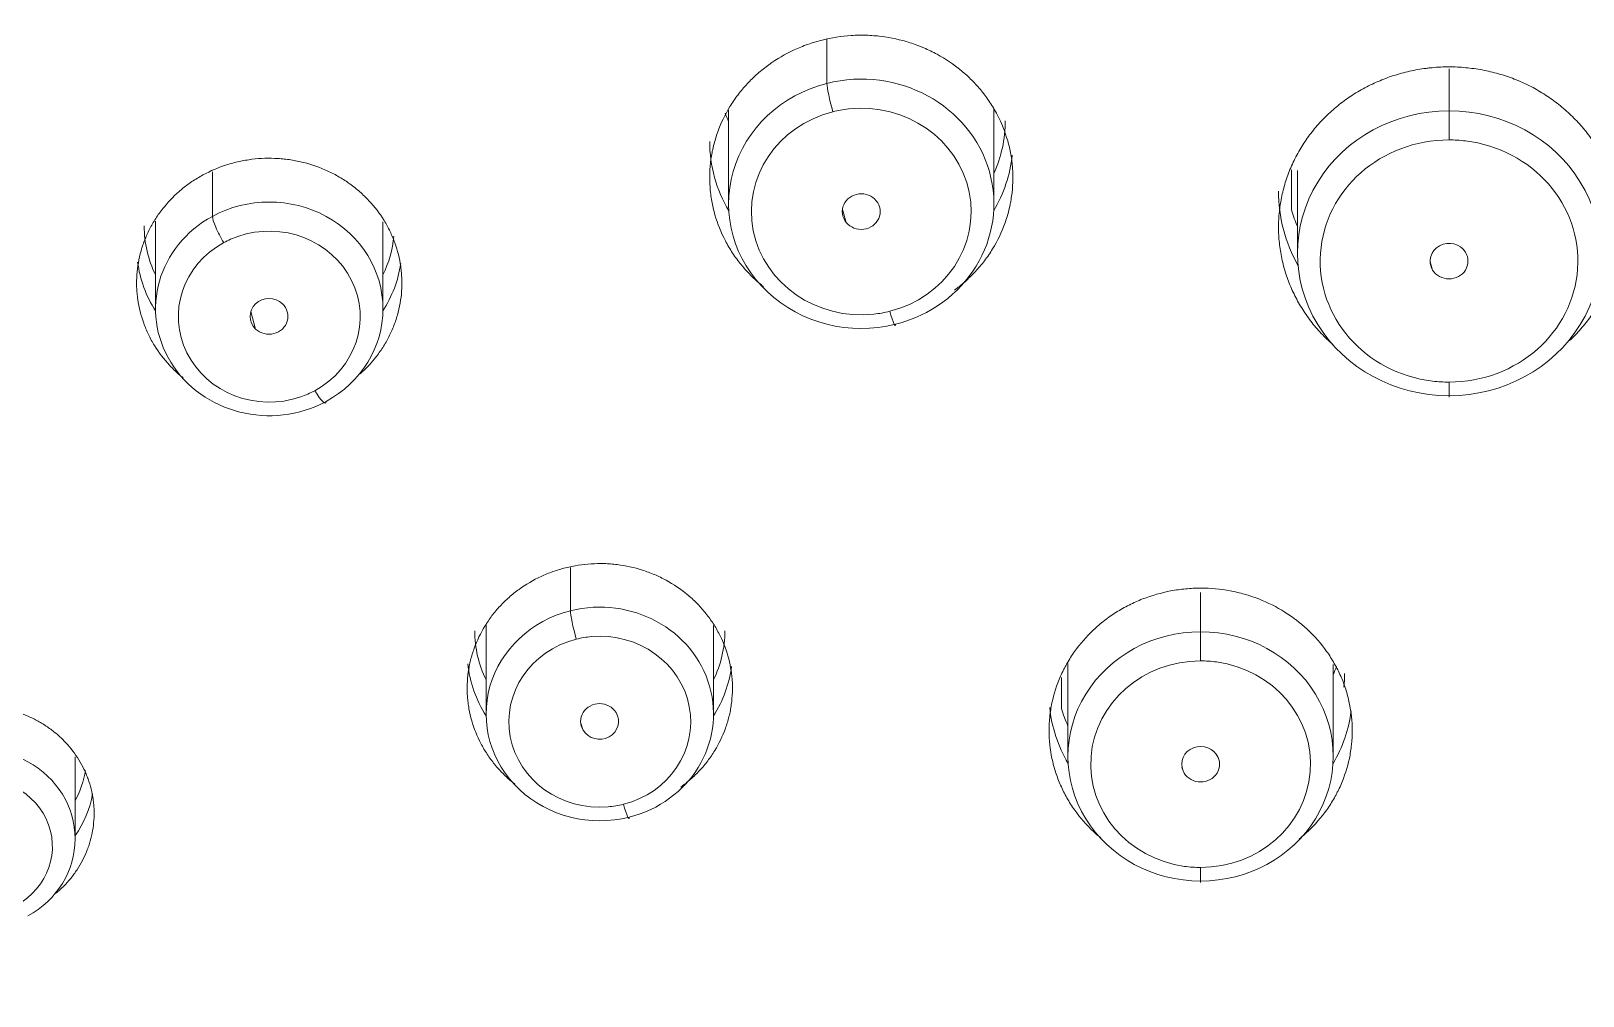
# Model space of a CAD drawing. Extents: x 3349 to 5808, y -3 to 827.
# Drawn here: x 3880.8 to 3897.19, y 536.21 to 546.39 of the extents above; entities that cross this region are included whole.
import ezdxf

# ---------------------------------------------------------------- set-up
doc = ezdxf.new("R2010")
doc.units = 0
doc.header["$LTSCALE"] = 4
doc.header["$MEASUREMENT"] = 0
doc.layers.get('0').update_dxf_attribs({"linetype": 'CONTINUOUS'})
doc.layers.add('1', color=7, linetype='CONTINUOUS')

msp = doc.modelspace()

# ---------------------------------------------------------------- linework, layer by layer
at = {"color": 7, "ltscale": 0.5}
msp.add_ellipse((3868.108, 529.628), major_axis=(-47.422, 0), ratio=0.896694, start_param=1.587359, end_param=7.826525, dxfattribs=at)
at = {"layer": '1', "color": 7, "linetype": 'Continuous', "lineweight": 13}
for p, q in [((3889.206, 545.837), (3889.206, 546.299)), ((3895.772, 545.99), (3895.772, 545.547)), ((3895.772, 545.24), (3895.772, 545.547)), ((3882.719, 544.433), (3882.719, 544.905)), ((3894.111, 544.501), (3894.111, 544.923)), ((3889.369, 544.505), (3889.409, 544.37)), ((3895.572, 543.953), (3895.599, 543.867)), ((3883.124, 543.429), (3883.174, 543.244)), ((3895.772, 542.526), (3895.772, 542.684)), ((3886.498, 540.271), (3886.498, 540.729)), ((3893.15, 540.465), (3893.15, 540.05)), ((3893.15, 539.742), (3893.15, 540.05)), ((3891.682, 539.24), (3891.682, 539.568)), ((3886.606, 539.094), (3886.633, 539.009)), ((3893.15, 537.404), (3893.15, 537.562))]:
    msp.add_line(p, q, dxfattribs=at)
at = {"layer": '1', "color": 7, "linetype": 'Continuous', "lineweight": 18}
for p, q in [((3888.168, 545.553), (3888.168, 544.566)), ((3890.968, 544.566), (3890.968, 545.561)), ((3894.172, 544.919), (3894.172, 544.044)), ((3882.119, 544.381), (3882.119, 543.457)), ((3884.519, 543.457), (3884.519, 544.376)), ((3885.608, 540.127), (3885.608, 539.182)), ((3888.008, 539.182), (3888.008, 540.114)), ((3891.75, 539.714), (3891.75, 538.734)), ((3894.55, 538.734), (3894.55, 539.704)), ((3881.27, 537.864), (3881.27, 538.728)), ((3892.953, 538.616), (3892.965, 538.58))]:
    msp.add_line(p, q, dxfattribs=at)
for centre, major_axis, ratio, start_param, end_param in [((3889.568, 544.566), (-1.4, 0), 0.939693, 4.974188, 8.115781), ((3889.568, 544.566), (-1.4, 0), 0.939693, 1.832596, 4.974188), ((3889.568, 545.989), (-1.52, 0), 0.939693, 0.331962, 0.399997), ((3895.772, 544.044), (-1.6, 0), 0.939693, 4.712389, 7.853982), ((3895.772, 544.044), (-1.6, 0), 0.939693, 1.570796, 4.712389), ((3889.568, 545.442), (1.52, 0), 0.939693, 5.883156, 6.283169), ((3889.568, 545.223), (-1.6, 0), 0.939693, 0.000004, 0.508287), ((3889.568, 545.223), (-1.6, 0), 0.939693, 2.633313, 3.045124), ((3883.319, 543.457), (-1.2, 0), 0.939693, 2.094395, 5.235988), ((3889.568, 544.484), (0.2, 0), 0.939655, 0.653139, 3.794732), ((3895.772, 544.7), (-1.8, 0), 0.939693, 0.000025, 0.482971), ((3889.568, 544.484), (0.2, 0), 0.939655, 3.794732, 6.936325), ((3883.319, 543.457), (-1.2, 0), 0.939693, 5.235988, 8.37758), ((3895.772, 544.919), (1.72, 0), 0.939693, 3.403392, 3.517373), ((3883.319, 544.332), (1.32, 0), 0.939693, 3.141592, 3.571254), ((3883.319, 544.332), (1.32, 0), 0.939693, 5.853474, 6.196006), ((3895.772, 543.961), (0.2, 0), 0.93962, 0.522364, 3.663956), ((3895.772, 543.961), (0.2, 0), 0.93962, 3.663956, 6.805549), ((3883.319, 544.113), (-1.4, 0), 0.939693, 0.123332, 0.541393), ((3883.319, 544.113), (-1.4, 0), 0.939693, 2.6002, 3.006275), ((3883.316, 543.377), (0.2, 0), 0.939692, 0.784165, 3.925757), ((3883.316, 543.377), (0.2, 0), 0.939692, 3.925757, 7.06735), ((3886.808, 539.182), (-1.2, 0), 0.939693, 1.832596, 4.974188), ((3886.808, 539.182), (-1.2, 0), 0.939693, 4.974188, 8.115781), ((3886.808, 540.058), (1.32, 0), 0.939693, 3.141576, 3.571287), ((3886.808, 540.058), (1.32, 0), 0.939693, 5.853458, 6.283169), ((3893.15, 538.734), (-1.4, 0), 0.939693, 4.712389, 7.853982), ((3893.15, 538.734), (-1.4, 0), 0.939693, 1.570796, 4.712389), ((3886.808, 539.839), (-1.4, 0), 0.939693, 0.096477, 0.54136), ((3886.808, 539.839), (-1.4, 0), 0.939693, 2.60024, 3.02159), ((3893.15, 540.157), (-1.52, 0), 0.939693, 2.741547, 2.8032), ((3893.15, 539.61), (1.52, 0), 0.939693, 6.180658, 6.283153), ((3886.806, 539.103), (0.2, 0), 0.93962, 0.522532, 3.664125), ((3886.806, 539.103), (0.2, 0), 0.93962, 3.664125, 6.805717), ((3893.15, 539.391), (-1.6, 0), 0.939693, 0.093512, 0.508251), ((3893.15, 539.61), (1.52, 0), 0.939693, 3.403392, 3.541622), ((3893.15, 539.391), (-1.6, 0), 0.939693, 2.633342, 3.023391), ((3880.27, 537.864), (-1, 0), 0.939693, 2.094395, 5.235988), ((3893.15, 538.652), (0.2, 0), 0.939591, 0.391661, 3.533253), ((3893.15, 538.652), (0.2, 0), 0.939591, 3.533253, 6.674846), ((3880.27, 538.74), (1.12, 0), 0.939693, 5.816037, 6.137265), ((3880.27, 538.521), (-1.2, 0), 0.939693, 2.555939, 2.978663)]:
    msp.add_ellipse(centre, major_axis=major_axis, ratio=ratio, start_param=start_param, end_param=end_param, dxfattribs=at)
at = {"layer": '1', "color": 7, "linetype": 'Continuous', "lineweight": 13}
for centre, major_axis, ratio, start_param, end_param in [((3889.268, 545.619), (0.059, -0.233), 0.088521, 3.479664, 5.05046), ((3889.568, 544.484), (-1.16, 0), 0.939693, 4.974188, 7.969528), ((3889.568, 544.484), (-1.16, 0), 0.939693, 4.827935, 4.974188), ((3889.568, 544.484), (-1.16, 0), 0.939693, 1.832596, 4.827935), ((3895.772, 543.962), (-1.36, 0), 0.939693, 4.712389, 7.72601), ((3895.772, 543.962), (-1.36, 0), 0.939693, 4.584417, 4.712389), ((3895.772, 543.962), (-1.36, 0), 0.939693, 1.570796, 4.584417), ((3882.839, 544.238), (0.114, -0.211), 0.17101, 3.446942, 5.017739), ((3883.319, 543.375), (-0.96, 0), 0.939693, 2.094395, 5.065359), ((3883.319, 543.375), (-0.96, 0), 0.939693, 5.065359, 5.235988), ((3883.319, 543.375), (-0.96, 0), 0.939693, 5.235988, 8.206951), ((3889.568, 544.484), (-1.16, 0), 0.939693, 1.686342, 1.832596), ((3889.868, 543.514), (-0.059, 0.233), 0.088521, 1.908868, 3.479664), ((3883.319, 543.375), (-0.96, 0), 0.939693, 1.923766, 2.094395), ((3883.799, 542.675), (-0.114, 0.211), 0.17101, 1.876146, 3.446942), ((3895.772, 543.962), (-1.36, 0), 0.939693, 1.442825, 1.570796), ((3886.56, 540.054), (0.059, -0.233), 0.088521, 3.479664, 5.05046), ((3886.808, 539.1), (-0.96, 0), 0.939693, 4.974188, 7.945152), ((3886.808, 539.1), (-0.96, 0), 0.939693, 4.803559, 4.974188), ((3886.808, 539.1), (-0.96, 0), 0.939693, 1.832596, 4.803559), ((3893.15, 538.652), (-1.16, 0), 0.939693, 4.712389, 7.707728), ((3893.15, 538.652), (-1.16, 0), 0.939693, 4.566136, 4.712389), ((3893.15, 538.652), (-1.16, 0), 0.939693, 1.570796, 4.566136), ((3880.27, 537.782), (-0.76, 0), 0.939693, 2.094395, 5.031233), ((3886.808, 539.1), (-0.96, 0), 0.939693, 1.661967, 1.832596), ((3887.057, 538.311), (-0.059, 0.233), 0.088521, 1.908868, 3.479664), ((3893.15, 538.652), (-1.16, 0), 0.939693, 1.424543, 1.570796)]:
    msp.add_ellipse(centre, major_axis=major_axis, ratio=ratio, start_param=start_param, end_param=end_param, dxfattribs=at)
at = {"layer": '1', "color": 7, "linetype": 'Continuous', "lineweight": 18}
for points, knots in [([(3867.787, 577.688), (3869.502, 577.688), (3871.193, 577.608), (3874.515, 577.302), (3876.146, 577.076), (3879.333, 576.491), (3880.891, 576.133), (3883.922, 575.297), (3885.396, 574.821), (3888.251, 573.765), (3889.632, 573.185), (3892.297, 571.937), (3893.58, 571.269), (3896.045, 569.858), (3897.227, 569.116), (3899.488, 567.571), (3900.566, 566.768), (3902.62, 565.114), (3903.595, 564.264), (3905.444, 562.528), (3906.318, 561.642), (3907.966, 559.846), (3908.74, 558.936), (3910.192, 557.102), (3910.87, 556.178), (3912.136, 554.326), (3912.723, 553.398), (3913.812, 551.548), (3914.314, 550.625), (3915.697, 547.875), (3916.459, 546.066), (3917.71, 542.54), (3918.2, 540.822), (3918.768, 538.337), (3918.929, 537.524), (3919.204, 535.934), (3919.317, 535.158), (3919.501, 533.645), (3919.571, 532.909), (3919.677, 531.481), (3919.711, 530.788), (3919.75, 529.449), (3919.754, 528.802), (3919.737, 527.556), (3919.716, 526.955), (3919.624, 525.222), (3919.524, 524.157), (3919.281, 522.2), (3919.138, 521.309), (3918.841, 519.697), (3918.686, 518.977), (3918.463, 518.023), (3918.389, 517.726), (3918.283, 517.311), (3918.231, 517.112), (3918.173, 516.893), (3918.144, 516.787), (3918.13, 516.735), (3918.123, 516.709), (3918.119, 516.696), (3918.117, 516.689), (3918.117, 516.686), (3918.116, 516.685), (3918.116, 516.684), (3918.116, 516.683), (3918.116, 516.683), (3918.116, 516.683), (3918.116, 516.683), (3918.116, 516.683), (3917.701, 515.17), (3917.216, 513.701), (3916.135, 510.864), (3915.54, 509.496), (3914.583, 507.517), (3914.253, 506.87), (3913.574, 505.598), (3913.226, 504.974), (3912.159, 503.134), (3911.421, 501.952), (3909.922, 499.663), (3909.16, 498.559), (3907.993, 496.969), (3907.6, 496.451), (3906.805, 495.438), (3906.404, 494.943), (3905.189, 493.493), (3904.367, 492.572), (3902.713, 490.816), (3901.88, 489.982), (3900.649, 488.772), (3900.242, 488.376), (3899.437, 487.594), (3899.04, 487.208), (3897.866, 486.061), (3897.109, 485.312), (3895.654, 483.839), (3894.955, 483.115), (3893.621, 481.688), (3892.986, 480.986), (3891.784, 479.603), (3891.218, 478.922), (3890.154, 477.584), (3889.657, 476.926), (3888.73, 475.635), (3888.301, 475.001), (3887.706, 474.072), (3887.516, 473.766), (3887.242, 473.311), (3887.153, 473.161), (3887.022, 472.937), (3886.957, 472.825), (3886.883, 472.695), (3886.846, 472.63), (3886.828, 472.598), (3886.819, 472.582), (3886.814, 472.574), (3886.812, 472.57), (3886.811, 472.568), (3886.81, 472.567), (3886.81, 472.566), (3886.81, 472.566), (3886.809, 472.566), (3886.807, 472.562), (3886.781, 472.515), (3886.68, 472.335), (3886.605, 472.201), (3886.411, 471.845), (3886.292, 471.623), (3886.013, 471.086), (3885.853, 470.772), (3885.501, 470.049), (3885.308, 469.639), (3884.899, 468.722), (3884.682, 468.213), (3884.235, 467.094), (3884.006, 466.484), (3883.546, 465.157), (3883.315, 464.442), (3882.863, 462.905), (3882.642, 462.083), (3882.221, 460.335), (3882.02, 459.409), (3881.646, 457.448), (3881.473, 456.413), (3881.158, 454.235), (3881.016, 453.091), (3880.763, 450.695), (3880.653, 449.444), (3880.459, 446.838), (3880.377, 445.484), (3880.237, 442.674), (3880.178, 432.206), (3880.106, 429.948), (3880.084, 429.183), (3880.054, 428.017), (3880.044, 427.625), (3880.031, 427.032), (3880.024, 426.734), (3880.017, 426.385), (3880.013, 426.21), (3880.012, 426.123), (3880.011, 426.079), (3880.01, 426.057), (3880.01, 426.046), (3880.01, 426.04), (3880.01, 426.038), (3880.01, 426.036), (3880.01, 426.036), (3880.01, 426.035), (3880.01, 426.035), (3879.99, 425.043), (3879.97, 423.928), (3879.943, 422.074), (3879.934, 421.426), (3879.917, 420.071), (3879.909, 419.363), (3879.893, 417.887), (3879.885, 417.118), (3879.871, 415.518), (3879.864, 414.686), (3879.845, 412.095), (3879.833, 410.239), (3879.814, 406.286), (3879.807, 404.187), (3879.795, 399.741), (3879.791, 397.393), (3879.787, 393.692), (3879.786, 392.429), (3879.784, 389.84), (3879.783, 388.515), (3879.782, 384.449), (3879.782, 381.615), (3879.782, 378.658)], [0, 0, 0, 0, 0.0125, 0.0125, 0.025, 0.025, 0.0375, 0.0375, 0.05, 0.05, 0.0625, 0.0625, 0.075, 0.075, 0.0875, 0.0875, 0.1, 0.1, 0.1125, 0.1125, 0.125, 0.125, 0.1375, 0.1375, 0.15, 0.15, 0.1625, 0.1625, 0.175, 0.175, 0.2, 0.2, 0.225, 0.225, 0.2375, 0.2375, 0.25, 0.25, 0.2625, 0.2625, 0.275, 0.275, 0.2875, 0.2875, 0.3, 0.3, 0.325, 0.325, 0.35, 0.35, 0.375, 0.375, 0.3875, 0.3875, 0.39375, 0.396875, 0.398437, 0.399219, 0.399609, 0.399805, 0.399902, 0.399951, 0.399976, 0.399988, 0.399994, 0.399997, 0.399998, 0.399998, 0.4, 0.4, 0.4125, 0.4125, 0.425, 0.425, 0.43125, 0.43125, 0.4375, 0.4375, 0.45, 0.45, 0.4625, 0.4625, 0.46875, 0.46875, 0.475, 0.475, 0.4875, 0.4875, 0.5, 0.5, 0.50625, 0.50625, 0.5125, 0.5125, 0.525, 0.525, 0.5375, 0.5375, 0.55, 0.55, 0.5625, 0.5625, 0.575, 0.575, 0.5875, 0.5875, 0.59375, 0.59375, 0.596875, 0.596875, 0.598437, 0.599219, 0.599609, 0.599805, 0.599902, 0.599951, 0.599976, 0.599988, 0.599994, 0.599997, 0.599997, 0.6, 0.6, 0.6125, 0.6125, 0.625, 0.625, 0.6375, 0.6375, 0.65, 0.65, 0.6625, 0.6625, 0.675, 0.675, 0.6875, 0.6875, 0.7, 0.7, 0.7125, 0.7125, 0.725, 0.725, 0.7375, 0.7375, 0.75, 0.75, 0.7625, 0.7625, 0.775, 0.775, 0.7875, 0.7875, 0.79375, 0.79375, 0.796875, 0.796875, 0.798437, 0.799219, 0.799609, 0.799805, 0.799902, 0.799951, 0.799976, 0.799988, 0.799994, 0.799997, 0.799998, 0.799998, 0.8, 0.8, 0.825, 0.825, 0.8375, 0.8375, 0.85, 0.85, 0.8625, 0.8625, 0.875, 0.875, 0.9, 0.9, 0.925, 0.925, 0.95, 0.95, 0.9625, 0.9625, 0.975, 0.975, 1, 1, 1, 1]), ([(3889.154, 546.294), (3889.256, 546.32), (3889.359, 546.336), (3889.515, 546.345), (3889.568, 546.346), (3889.646, 546.344), (3889.673, 546.342), (3889.725, 546.338), (3889.751, 546.336), (3889.881, 546.32), (3889.983, 546.297), (3890.107, 546.258), (3890.144, 546.245), (3890.18, 546.231), (3890.204, 546.221), (3890.216, 546.216), (3890.276, 546.191), (3890.323, 546.168), (3890.459, 546.095), (3890.543, 546.038), (3890.642, 545.956), (3890.662, 545.939), (3890.7, 545.905), (3890.718, 545.887), (3890.772, 545.834), (3890.839, 545.759), (3890.899, 545.678), (3890.94, 545.615), (3890.954, 545.594), (3890.979, 545.551), (3890.991, 545.529), (3891.05, 545.418), (3891.086, 545.326), (3891.127, 545.184), (3891.138, 545.136), (3891.151, 545.063), (3891.155, 545.038), (3891.161, 544.989), (3891.163, 544.964), (3891.172, 544.842), (3891.168, 544.744), (3891.151, 544.622), (3891.147, 544.597), (3891.14, 544.561), (3891.138, 544.548), (3891.132, 544.524), (3891.118, 544.464), (3891.1, 544.405), (3891.05, 544.265), (3891.007, 544.176), (3890.941, 544.068), (3890.928, 544.047), (3890.899, 544.006), (3890.884, 543.985), (3890.839, 543.925), (3890.774, 543.849), (3890.701, 543.778), (3890.644, 543.727), (3890.624, 543.711), (3890.587, 543.681), (3890.57, 543.668), (3890.553, 543.655)], [0, 0, 0, 0, 0.071629, 0.071629, 0.107444, 0.107444, 0.125351, 0.125351, 0.143259, 0.143259, 0.214888, 0.214888, 0.232796, 0.241749, 0.241749, 0.250703, 0.250703, 0.286518, 0.286518, 0.358147, 0.358147, 0.376054, 0.376054, 0.393962, 0.393962, 0.429776, 0.465591, 0.465591, 0.483498, 0.483498, 0.501406, 0.501406, 0.573035, 0.573035, 0.60885, 0.60885, 0.626757, 0.626757, 0.644665, 0.644665, 0.716294, 0.716294, 0.734201, 0.734201, 0.743155, 0.743155, 0.752109, 0.787923, 0.787923, 0.859553, 0.859553, 0.87746, 0.87746, 0.895367, 0.895367, 0.931182, 0.966997, 0.966997, 0.984904, 0.984904, 1, 1, 1, 1]), ([(3888.537, 543.691), (3888.529, 543.697), (3888.522, 543.703), (3888.494, 543.726), (3888.475, 543.743), (3888.437, 543.777), (3888.418, 543.795), (3888.365, 543.848), (3888.297, 543.923), (3888.238, 544.004), (3888.196, 544.067), (3888.183, 544.088), (3888.157, 544.131), (3888.145, 544.153), (3888.087, 544.264), (3888.05, 544.356), (3888.01, 544.498), (3887.998, 544.546), (3887.985, 544.619), (3887.982, 544.644), (3887.976, 544.693), (3887.973, 544.718), (3887.965, 544.84), (3887.968, 544.938), (3887.985, 545.06), (3887.989, 545.085), (3887.996, 545.121), (3887.999, 545.134), (3888.004, 545.158), (3888.018, 545.218), (3888.036, 545.277), (3888.086, 545.417), (3888.129, 545.506), (3888.195, 545.614), (3888.209, 545.635), (3888.237, 545.676), (3888.252, 545.697), (3888.298, 545.757), (3888.362, 545.833), (3888.435, 545.904), (3888.492, 545.955), (3888.512, 545.971), (3888.552, 546.003), (3888.573, 546.019), (3888.677, 546.094), (3888.765, 546.146), (3888.882, 546.2), (3888.906, 546.211), (3888.954, 546.23), (3888.979, 546.24), (3889.053, 546.266), (3889.103, 546.281), (3889.154, 546.294)], [0, 0, 0, 0, 0.008741, 0.008741, 0.03127, 0.03127, 0.053798, 0.053798, 0.098855, 0.143913, 0.143913, 0.166441, 0.166441, 0.18897, 0.18897, 0.279084, 0.279084, 0.324142, 0.324142, 0.34667, 0.34667, 0.369199, 0.369199, 0.459313, 0.459313, 0.481842, 0.481842, 0.493106, 0.493106, 0.504371, 0.549428, 0.549428, 0.639542, 0.639542, 0.662071, 0.662071, 0.684599, 0.684599, 0.729657, 0.774714, 0.774714, 0.797242, 0.797242, 0.819771, 0.819771, 0.909886, 0.909886, 0.932414, 0.932414, 0.954943, 0.954943, 1, 1, 1, 1]), ([(3894.5, 545.515), (3894.542, 545.555), (3894.629, 545.629), (3894.77, 545.728), (3894.871, 545.784), (3894.949, 545.824), (3894.976, 545.836), (3895.03, 545.86), (3895.057, 545.871), (3895.138, 545.903), (3895.249, 545.94), (3895.363, 545.967), (3895.449, 545.984), (3895.493, 545.991), (3895.537, 545.996), (3895.566, 546), (3895.581, 546.001), (3895.655, 546.008), (3895.773, 546.014), (3895.948, 546.005), (3896.065, 545.989), (3896.152, 545.973), (3896.181, 545.967), (3896.238, 545.953), (3896.267, 545.946), (3896.351, 545.922), (3896.462, 545.885), (3896.568, 545.838), (3896.646, 545.799), (3896.672, 545.785), (3896.722, 545.756), (3896.747, 545.741), (3896.821, 545.695), (3896.916, 545.629), (3897.046, 545.518), (3897.125, 545.436), (3897.182, 545.372), (3897.2, 545.35), (3897.236, 545.305), (3897.253, 545.282), (3897.302, 545.213), (3897.362, 545.119), (3897.412, 545.019), (3897.446, 544.942), (3897.457, 544.916), (3897.472, 544.877), (3897.477, 544.864), (3897.486, 544.837), (3897.508, 544.771), (3897.54, 544.65), (3897.566, 544.487), (3897.572, 544.376), (3897.572, 544.292), (3897.572, 544.264), (3897.569, 544.209), (3897.567, 544.181), (3897.558, 544.099), (3897.541, 543.99), (3897.513, 543.882), (3897.487, 543.803), (3897.478, 543.776), (3897.458, 543.724), (3897.447, 543.698), (3897.413, 543.621), (3897.363, 543.521), (3897.303, 543.426), (3897.254, 543.357), (3897.237, 543.335), (3897.202, 543.29), (3897.184, 543.268), (3897.127, 543.203), (3897.087, 543.162), (3897.045, 543.122)], [0, 0, 0, 0, 0.03125, 0.0625, 0.09375, 0.09375, 0.109375, 0.109375, 0.125, 0.125, 0.15625, 0.1875, 0.1875, 0.203125, 0.210938, 0.210938, 0.21875, 0.21875, 0.25, 0.28125, 0.3125, 0.3125, 0.328125, 0.328125, 0.34375, 0.34375, 0.375, 0.40625, 0.40625, 0.421875, 0.421875, 0.4375, 0.4375, 0.46875, 0.5, 0.53125, 0.53125, 0.546875, 0.546875, 0.5625, 0.5625, 0.59375, 0.625, 0.625, 0.640625, 0.640625, 0.648438, 0.648438, 0.65625, 0.6875, 0.71875, 0.75, 0.75, 0.765625, 0.765625, 0.78125, 0.78125, 0.8125, 0.84375, 0.84375, 0.859375, 0.859375, 0.875, 0.875, 0.90625, 0.9375, 0.9375, 0.953125, 0.953125, 0.96875, 0.96875, 1, 1, 1, 1]), ([(3894.5, 545.515), (3894.458, 545.476), (3894.378, 545.393), (3894.274, 545.26), (3894.213, 545.166), (3894.171, 545.092), (3894.158, 545.067), (3894.133, 545.017), (3894.121, 544.991), (3894.087, 544.914), (3894.047, 544.81), (3894.019, 544.704), (3894.001, 544.622), (3893.994, 544.581), (3893.988, 544.54), (3893.984, 544.512), (3893.983, 544.498), (3893.975, 544.429), (3893.97, 544.318), (3893.978, 544.153), (3893.995, 544.044), (3894.013, 543.962), (3894.019, 543.934), (3894.033, 543.88), (3894.041, 543.854), (3894.067, 543.774), (3894.107, 543.67), (3894.157, 543.57), (3894.198, 543.497), (3894.213, 543.473), (3894.243, 543.425), (3894.259, 543.402), (3894.308, 543.332), (3894.379, 543.243), (3894.472, 543.146), (3894.53, 543.094), (3894.546, 543.08)], [0, 0, 0, 0, 0.061089, 0.122178, 0.183268, 0.183268, 0.213812, 0.213812, 0.244357, 0.244357, 0.305446, 0.366535, 0.366535, 0.39708, 0.412352, 0.412352, 0.427624, 0.427624, 0.488714, 0.549803, 0.610892, 0.610892, 0.641437, 0.641437, 0.671981, 0.671981, 0.733071, 0.79416, 0.79416, 0.824704, 0.824704, 0.855249, 0.855249, 0.916338, 0.977427, 1, 1, 1, 1]), ([(3882.619, 544.87), (3882.699, 544.914), (3882.782, 544.949), (3882.912, 544.991), (3882.956, 545.002), (3883.023, 545.017), (3883.045, 545.021), (3883.091, 545.029), (3883.114, 545.033), (3883.227, 545.047), (3883.319, 545.049), (3883.433, 545.042), (3883.455, 545.041), (3883.501, 545.036), (3883.524, 545.033), (3883.592, 545.022), (3883.637, 545.013), (3883.769, 544.98), (3883.855, 544.949), (3883.958, 544.902), (3883.979, 544.892), (3884.019, 544.871), (3884.039, 544.86), (3884.097, 544.825), (3884.172, 544.777), (3884.242, 544.721), (3884.292, 544.677), (3884.308, 544.662), (3884.34, 544.631), (3884.356, 544.615), (3884.432, 544.533), (3884.485, 544.464), (3884.554, 544.352), (3884.575, 544.314), (3884.603, 544.255), (3884.612, 544.235), (3884.629, 544.194), (3884.637, 544.174), (3884.674, 544.072), (3884.695, 543.989), (3884.71, 543.882), (3884.712, 543.86), (3884.716, 543.817), (3884.717, 543.795), (3884.72, 543.731), (3884.719, 543.688), (3884.71, 543.559), (3884.695, 543.474), (3884.665, 543.37), (3884.659, 543.349), (3884.645, 543.308), (3884.637, 543.287), (3884.613, 543.227), (3884.577, 543.148), (3884.533, 543.073), (3884.496, 543.018), (3884.484, 543), (3884.458, 542.964), (3884.444, 542.947), (3884.384, 542.873), (3884.334, 542.821), (3884.28, 542.773)], [0, 0, 0, 0, 0.06748, 0.06748, 0.10122, 0.10122, 0.11809, 0.11809, 0.13496, 0.13496, 0.202439, 0.202439, 0.219309, 0.219309, 0.236179, 0.236179, 0.269919, 0.269919, 0.337399, 0.337399, 0.354269, 0.354269, 0.371139, 0.371139, 0.404879, 0.438619, 0.438619, 0.455489, 0.455489, 0.472359, 0.472359, 0.539838, 0.539838, 0.573578, 0.573578, 0.590448, 0.590448, 0.607318, 0.607318, 0.674798, 0.674798, 0.691668, 0.691668, 0.708538, 0.708538, 0.742278, 0.742278, 0.809758, 0.809758, 0.826627, 0.826627, 0.843497, 0.843497, 0.877237, 0.910977, 0.910977, 0.927847, 0.927847, 0.944717, 0.944717, 1, 1, 1, 1]), ([(3882.41, 542.729), (3882.394, 542.742), (3882.378, 542.755), (3882.346, 542.783), (3882.329, 542.799), (3882.297, 542.83), (3882.282, 542.846), (3882.206, 542.927), (3882.153, 542.997), (3882.084, 543.108), (3882.063, 543.147), (3882.035, 543.206), (3882.025, 543.226), (3882.009, 543.266), (3882.001, 543.286), (3881.964, 543.388), (3881.943, 543.472), (3881.928, 543.579), (3881.926, 543.6), (3881.922, 543.643), (3881.92, 543.665), (3881.918, 543.73), (3881.919, 543.773), (3881.928, 543.901), (3881.942, 543.986), (3881.972, 544.091), (3881.979, 544.112), (3881.993, 544.153), (3882, 544.173), (3882.025, 544.234), (3882.061, 544.312), (3882.105, 544.388), (3882.141, 544.443), (3882.154, 544.461), (3882.18, 544.496), (3882.194, 544.514), (3882.264, 544.6), (3882.326, 544.662), (3882.412, 544.733), (3882.429, 544.747), (3882.465, 544.774), (3882.484, 544.787), (3882.54, 544.825), (3882.579, 544.849), (3882.619, 544.87)], [0, 0, 0, 0, 0.023989, 0.023989, 0.049674, 0.049674, 0.075358, 0.075358, 0.178096, 0.178096, 0.229465, 0.229465, 0.25515, 0.25515, 0.280834, 0.280834, 0.383572, 0.383572, 0.409257, 0.409257, 0.434941, 0.434941, 0.48631, 0.48631, 0.589048, 0.589048, 0.614733, 0.614733, 0.640417, 0.640417, 0.691786, 0.743155, 0.743155, 0.76884, 0.76884, 0.794524, 0.794524, 0.897262, 0.897262, 0.922947, 0.922947, 0.948631, 0.948631, 1, 1, 1, 1]), ([(3886.446, 540.724), (3886.535, 540.747), (3886.625, 540.761), (3886.762, 540.769), (3886.808, 540.77), (3886.876, 540.768), (3886.899, 540.767), (3886.946, 540.763), (3886.968, 540.761), (3887.082, 540.747), (3887.171, 540.727), (3887.279, 540.693), (3887.301, 540.685), (3887.343, 540.67), (3887.365, 540.661), (3887.428, 540.634), (3887.469, 540.615), (3887.587, 540.55), (3887.661, 540.5), (3887.748, 540.429), (3887.765, 540.414), (3887.798, 540.384), (3887.814, 540.369), (3887.861, 540.321), (3887.92, 540.256), (3887.972, 540.185), (3888.009, 540.131), (3888.02, 540.112), (3888.043, 540.074), (3888.053, 540.055), (3888.104, 539.958), (3888.137, 539.877), (3888.172, 539.753), (3888.182, 539.711), (3888.193, 539.647), (3888.196, 539.625), (3888.202, 539.582), (3888.204, 539.561), (3888.211, 539.453), (3888.208, 539.368), (3888.193, 539.261), (3888.19, 539.239), (3888.182, 539.197), (3888.177, 539.175), (3888.161, 539.112), (3888.149, 539.071), (3888.105, 538.949), (3888.067, 538.871), (3888.01, 538.777), (3887.998, 538.758), (3887.973, 538.722), (3887.96, 538.704), (3887.92, 538.651), (3887.863, 538.584), (3887.8, 538.522), (3887.75, 538.478), (3887.732, 538.464), (3887.698, 538.436), (3887.68, 538.423), (3887.663, 538.41)], [0, 0, 0, 0, 0.071473, 0.071473, 0.10721, 0.10721, 0.125078, 0.125078, 0.142946, 0.142946, 0.21442, 0.21442, 0.232288, 0.232288, 0.250156, 0.250156, 0.285893, 0.285893, 0.357366, 0.357366, 0.375234, 0.375234, 0.393103, 0.393103, 0.428839, 0.464576, 0.464576, 0.482444, 0.482444, 0.500313, 0.500313, 0.571786, 0.571786, 0.607523, 0.607523, 0.625391, 0.625391, 0.643259, 0.643259, 0.714732, 0.714732, 0.732601, 0.732601, 0.750469, 0.750469, 0.786206, 0.786206, 0.857679, 0.857679, 0.875547, 0.875547, 0.893415, 0.893415, 0.929152, 0.964889, 0.964889, 0.982757, 0.982757, 1, 1, 1, 1]), ([(3885.91, 538.442), (3885.902, 538.449), (3885.894, 538.455), (3885.868, 538.476), (3885.851, 538.491), (3885.818, 538.521), (3885.802, 538.537), (3885.755, 538.584), (3885.696, 538.649), (3885.644, 538.72), (3885.608, 538.775), (3885.596, 538.793), (3885.574, 538.831), (3885.563, 538.851), (3885.512, 538.948), (3885.48, 539.028), (3885.444, 539.152), (3885.435, 539.195), (3885.423, 539.259), (3885.42, 539.28), (3885.415, 539.323), (3885.413, 539.345), (3885.405, 539.452), (3885.408, 539.538), (3885.423, 539.645), (3885.426, 539.666), (3885.435, 539.709), (3885.439, 539.73), (3885.455, 539.793), (3885.468, 539.835), (3885.512, 539.957), (3885.549, 540.035), (3885.607, 540.129), (3885.619, 540.147), (3885.644, 540.184), (3885.657, 540.202), (3885.696, 540.254), (3885.753, 540.321), (3885.817, 540.383), (3885.867, 540.427), (3885.884, 540.442), (3885.919, 540.47), (3885.937, 540.484), (3886.028, 540.549), (3886.106, 540.595), (3886.208, 540.642), (3886.229, 540.651), (3886.271, 540.669), (3886.292, 540.677), (3886.357, 540.7), (3886.401, 540.713), (3886.446, 540.724)], [0, 0, 0, 0, 0.010636, 0.010636, 0.033121, 0.033121, 0.055607, 0.055607, 0.100578, 0.145549, 0.145549, 0.168035, 0.168035, 0.19052, 0.19052, 0.280462, 0.280462, 0.325433, 0.325433, 0.347919, 0.347919, 0.370405, 0.370405, 0.460347, 0.460347, 0.482832, 0.482832, 0.505318, 0.505318, 0.550289, 0.550289, 0.640231, 0.640231, 0.662717, 0.662717, 0.685202, 0.685202, 0.730173, 0.775144, 0.775144, 0.79763, 0.79763, 0.820116, 0.820116, 0.910058, 0.910058, 0.932543, 0.932543, 0.955029, 0.955029, 1, 1, 1, 1]), ([(3892.095, 537.874), (3892.069, 537.896), (3892.043, 537.918), (3891.945, 538.011), (3891.879, 538.086), (3891.806, 538.189), (3891.792, 538.21), (3891.764, 538.253), (3891.751, 538.274), (3891.714, 538.339), (3891.67, 538.428), (3891.635, 538.52), (3891.612, 538.591), (3891.605, 538.615), (3891.592, 538.663), (3891.586, 538.687), (3891.56, 538.808), (3891.55, 538.906), (3891.55, 539.053), (3891.553, 539.102), (3891.56, 539.176), (3891.564, 539.201), (3891.571, 539.25), (3891.576, 539.274), (3891.601, 539.395), (3891.631, 539.489), (3891.681, 539.602), (3891.692, 539.625), (3891.709, 539.659), (3891.715, 539.67), (3891.727, 539.692), (3891.757, 539.747), (3891.791, 539.8), (3891.877, 539.922), (3891.943, 539.998), (3892.037, 540.086), (3892.056, 540.103), (3892.095, 540.136), (3892.114, 540.152), (3892.175, 540.199), (3892.259, 540.257), (3892.348, 540.308), (3892.418, 540.343), (3892.441, 540.354), (3892.489, 540.376), (3892.513, 540.386), (3892.634, 540.433), (3892.734, 540.461), (3892.862, 540.485), (3892.888, 540.49), (3892.94, 540.497), (3892.966, 540.5), (3893.045, 540.507), (3893.097, 540.51), (3893.15, 540.51)], [0, 0, 0, 0, 0.026843, 0.026843, 0.107939, 0.107939, 0.128213, 0.128213, 0.148487, 0.148487, 0.189036, 0.229584, 0.229584, 0.249858, 0.249858, 0.270132, 0.270132, 0.351229, 0.351229, 0.391777, 0.391777, 0.412051, 0.412051, 0.432325, 0.432325, 0.513421, 0.513421, 0.533696, 0.533696, 0.543833, 0.543833, 0.55397, 0.594518, 0.594518, 0.675614, 0.675614, 0.695888, 0.695888, 0.716162, 0.716162, 0.756711, 0.797259, 0.797259, 0.817533, 0.817533, 0.837807, 0.837807, 0.918904, 0.918904, 0.939178, 0.939178, 0.959452, 0.959452, 1, 1, 1, 1]), ([(3893.15, 540.51), (3893.256, 540.51), (3893.36, 540.5), (3893.513, 540.472), (3893.564, 540.46), (3893.639, 540.438), (3893.664, 540.43), (3893.714, 540.414), (3893.739, 540.405), (3893.86, 540.358), (3893.952, 540.311), (3894.06, 540.243), (3894.092, 540.222), (3894.124, 540.2), (3894.145, 540.184), (3894.155, 540.177), (3894.206, 540.137), (3894.245, 540.104), (3894.355, 540), (3894.422, 539.924), (3894.495, 539.822), (3894.509, 539.801), (3894.536, 539.758), (3894.549, 539.737), (3894.586, 539.671), (3894.631, 539.583), (3894.666, 539.49), (3894.689, 539.42), (3894.696, 539.396), (3894.708, 539.348), (3894.714, 539.324), (3894.74, 539.202), (3894.75, 539.105), (3894.75, 538.958), (3894.748, 538.908), (3894.74, 538.834), (3894.737, 538.81), (3894.729, 538.761), (3894.725, 538.736), (3894.699, 538.616), (3894.669, 538.522), (3894.619, 538.408), (3894.608, 538.386), (3894.591, 538.352), (3894.586, 538.341), (3894.574, 538.319), (3894.544, 538.264), (3894.51, 538.211), (3894.423, 538.089), (3894.357, 538.013), (3894.264, 537.925), (3894.245, 537.908), (3894.213, 537.881), (3894.201, 537.871), (3894.189, 537.861)], [0, 0, 0, 0, 0.080621, 0.080621, 0.120931, 0.120931, 0.141086, 0.141086, 0.161242, 0.161242, 0.241862, 0.241862, 0.262018, 0.272095, 0.272095, 0.282173, 0.282173, 0.322483, 0.322483, 0.403104, 0.403104, 0.423259, 0.423259, 0.443414, 0.443414, 0.483725, 0.524035, 0.524035, 0.54419, 0.54419, 0.564345, 0.564345, 0.644966, 0.644966, 0.685277, 0.685277, 0.705432, 0.705432, 0.725587, 0.725587, 0.806208, 0.806208, 0.826363, 0.826363, 0.836441, 0.836441, 0.846518, 0.886829, 0.886829, 0.967449, 0.967449, 0.987605, 0.987605, 1, 1, 1, 1]), ([(3879.67, 539.111), (3879.739, 539.148), (3879.81, 539.178), (3879.921, 539.214), (3879.959, 539.224), (3880.017, 539.237), (3880.036, 539.24), (3880.075, 539.247), (3880.094, 539.25), (3880.192, 539.262), (3880.27, 539.264), (3880.368, 539.258), (3880.387, 539.257), (3880.427, 539.253), (3880.446, 539.25), (3880.505, 539.241), (3880.543, 539.233), (3880.657, 539.204), (3880.73, 539.179), (3880.818, 539.138), (3880.836, 539.129), (3880.87, 539.111), (3880.887, 539.102), (3880.937, 539.072), (3881.002, 539.03), (3881.061, 538.983), (3881.104, 538.945), (3881.118, 538.932), (3881.146, 538.905), (3881.159, 538.892), (3881.224, 538.822), (3881.27, 538.762), (3881.329, 538.666), (3881.347, 538.634), (3881.371, 538.583), (3881.379, 538.566), (3881.393, 538.531), (3881.4, 538.514), (3881.432, 538.426), (3881.45, 538.355), (3881.462, 538.263), (3881.465, 538.245), (3881.468, 538.208), (3881.469, 538.189), (3881.471, 538.134), (3881.47, 538.097), (3881.463, 537.987), (3881.45, 537.914), (3881.425, 537.824), (3881.419, 537.806), (3881.407, 537.771), (3881.4, 537.753), (3881.38, 537.702), (3881.349, 537.634), (3881.311, 537.57), (3881.269, 537.507), (3881.247, 537.476), (3881.175, 537.388), (3881.122, 537.335), (3881.064, 537.287)], [0, 0, 0, 0, 0.06671, 0.06671, 0.100065, 0.100065, 0.116743, 0.116743, 0.13342, 0.13342, 0.20013, 0.20013, 0.216808, 0.216808, 0.233485, 0.233485, 0.26684, 0.26684, 0.33355, 0.33355, 0.350228, 0.350228, 0.366905, 0.366905, 0.40026, 0.433615, 0.433615, 0.450293, 0.450293, 0.46697, 0.46697, 0.53368, 0.53368, 0.567035, 0.567035, 0.583713, 0.583713, 0.60039, 0.60039, 0.6671, 0.6671, 0.683778, 0.683778, 0.700455, 0.700455, 0.73381, 0.73381, 0.80052, 0.80052, 0.817198, 0.817198, 0.833875, 0.833875, 0.86723, 0.900585, 0.900585, 0.93394, 0.93394, 1, 1, 1, 1])]:
    msp.add_open_spline(points, degree=3, knots=knots, dxfattribs=at)
at = {"layer": '1', "color": 7, "linetype": 'Continuous', "lineweight": 13}
msp.add_open_spline([(3867.787, 576.753), (3867.839, 576.753), (3867.944, 576.753), (3868.103, 576.752), (3868.262, 576.751), (3868.418, 576.75), (3868.572, 576.748), (3868.731, 576.745), (3868.896, 576.742), (3869.076, 576.738), (3869.273, 576.733), (3869.49, 576.727), (3869.728, 576.719), (3869.987, 576.709), (3870.268, 576.697), (3870.572, 576.683), (3870.903, 576.665), (3871.262, 576.643), (3871.65, 576.617), (3872.069, 576.586), (3872.522, 576.548), (3873.009, 576.504), (3873.534, 576.451), (3874.099, 576.388), (3874.708, 576.313), (3875.365, 576.226), (3876.072, 576.122), (3876.834, 575.999), (3877.656, 575.854), (3878.54, 575.684), (3879.492, 575.483), (3880.516, 575.248), (3881.615, 574.971), (3882.796, 574.646), (3884.064, 574.265), (3885.422, 573.819), (3886.87, 573.298), (3888.41, 572.692), (3890.046, 571.985), (3891.792, 571.157), (3893.662, 570.181), (3895.66, 569.029), (3897.784, 567.668), (3900.034, 566.058), (3902.409, 564.146), (3904.892, 561.871), (3907.403, 559.219), (3909.774, 556.288), (3911.836, 553.284), (3913.515, 550.406), (3914.835, 547.754), (3915.859, 545.344), (3916.652, 543.165), (3917.263, 541.197), (3917.735, 539.413), (3918.097, 537.793), (3918.372, 536.324), (3918.581, 534.986), (3918.74, 533.74), (3918.862, 532.525), (3918.954, 531.295), (3919.012, 530.061), (3919.036, 528.873), (3919.03, 527.757), (3918.998, 526.674), (3918.938, 525.542), (3918.839, 524.301), (3918.687, 522.917), (3918.468, 521.373), (3918.159, 519.649), (3917.73, 517.717), (3917.143, 515.551), (3916.354, 513.136), (3915.33, 510.51), (3914.08, 507.79), (3912.679, 505.149), (3911.238, 502.728), (3909.859, 500.585), (3908.581, 498.715), (3907.398, 497.094), (3906.296, 495.68), (3905.263, 494.432), (3904.294, 493.321), (3903.387, 492.329), (3902.537, 491.434), (3901.719, 490.602), (3900.9, 489.79), (3900.048, 488.956), (3899.133, 488.069), (3898.142, 487.106), (3897.075, 486.057), (3895.933, 484.915), (3894.71, 483.663), (3893.403, 482.278), (3892.022, 480.745), (3890.601, 479.067), (3889.197, 477.276), (3887.892, 475.442), (3886.752, 473.657), (3885.795, 471.97), (3884.974, 470.352), (3884.237, 468.727), (3883.566, 467.064), (3882.968, 465.379), (3882.437, 463.678), (3881.955, 461.916), (3881.508, 460.025), (3881.094, 457.952), (3880.717, 455.67), (3880.384, 453.151), (3880.099, 450.368), (3879.862, 447.29), (3879.675, 443.895), (3879.538, 431.207), (3879.447, 427.41), (3879.39, 423.727), (3879.354, 420.348), (3879.33, 417.295), (3879.312, 414.439), (3879.3, 411.634), (3879.291, 408.816), (3879.285, 406.009), (3879.283, 403.23), (3879.283, 400.422), (3879.285, 397.478), (3879.289, 394.309), (3879.296, 390.868), (3879.305, 387.133), (3879.317, 383.087), (3879.327, 380.227), (3879.332, 378.713), (3879.332, 378.657)], degree=3, knots=[0, 0, 0, 0, 0.000652, 0.001351, 0.002027, 0.002681, 0.003337, 0.004003, 0.0047, 0.005456, 0.006291, 0.007217, 0.008231, 0.009331, 0.010525, 0.011821, 0.013229, 0.014756, 0.016409, 0.018196, 0.020125, 0.022206, 0.024449, 0.026867, 0.029475, 0.032289, 0.035328, 0.038613, 0.042164, 0.046, 0.050143, 0.054618, 0.059453, 0.064678, 0.070327, 0.076442, 0.083041, 0.090126, 0.097747, 0.106024, 0.115093, 0.12505, 0.135948, 0.147904, 0.161128, 0.175856, 0.192149, 0.209311, 0.225825, 0.240677, 0.253868, 0.265569, 0.275924, 0.28514, 0.293416, 0.300895, 0.307628, 0.313673, 0.319253, 0.324676, 0.330244, 0.335991, 0.341447, 0.346374, 0.351136, 0.356165, 0.361752, 0.368024, 0.37503, 0.382884, 0.391747, 0.401791, 0.413192, 0.425973, 0.439671, 0.453283, 0.465884, 0.477132, 0.487063, 0.495827, 0.503618, 0.510657, 0.517089, 0.522923, 0.528213, 0.53318, 0.538088, 0.54317, 0.548617, 0.554558, 0.561003, 0.567918, 0.575388, 0.583565, 0.592466, 0.601958, 0.611845, 0.621704, 0.630856, 0.63899, 0.646527, 0.65407, 0.661791, 0.669425, 0.676878, 0.684504, 0.692688, 0.701621, 0.711397, 0.722122, 0.733928, 0.746962, 0.761371, 0.777149, 0.793696, 0.80965, 0.823969, 0.836642, 0.848461, 0.86026, 0.872292, 0.884267, 0.895929, 0.907611, 0.919945, 0.933324, 0.947874, 0.963666, 0.980768, 0.999279, 1, 1, 1, 1], dxfattribs=at)

doc.saveas('drawing.dxf')
